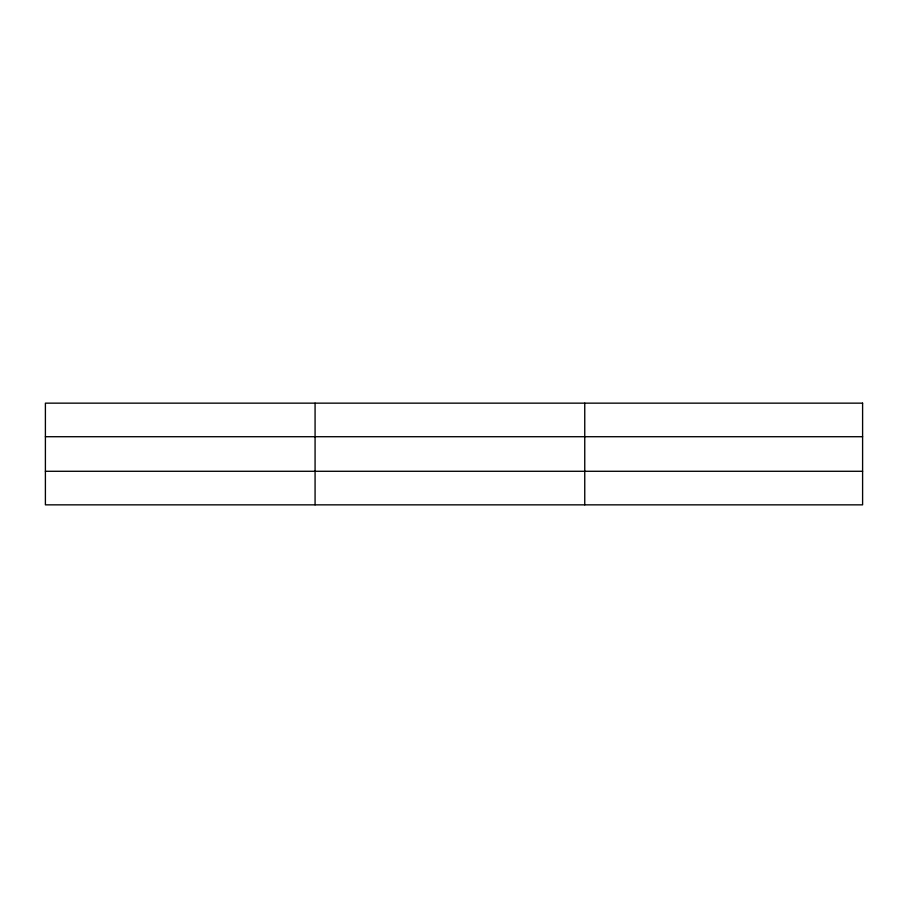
<?xml version="1.0" encoding="UTF-8"?>
<svg xmlns="http://www.w3.org/2000/svg" width="908" height="908" viewBox="0 0 908 908"><rect width="100%" height="100%" fill="white"/><g stroke="black" fill="none" stroke-linecap="round" stroke-linejoin="round"><path stroke-width="1.36" d="M315.076 504.848L315.076 403.152M584.752 504.848L584.752 403.152M45.4 436.714L862.6 436.714M45.4 471.286L862.6 471.286M862.6 403.152L45.4 403.152L45.4 504.848L862.6 504.848L862.6 403.152"/></g></svg>
